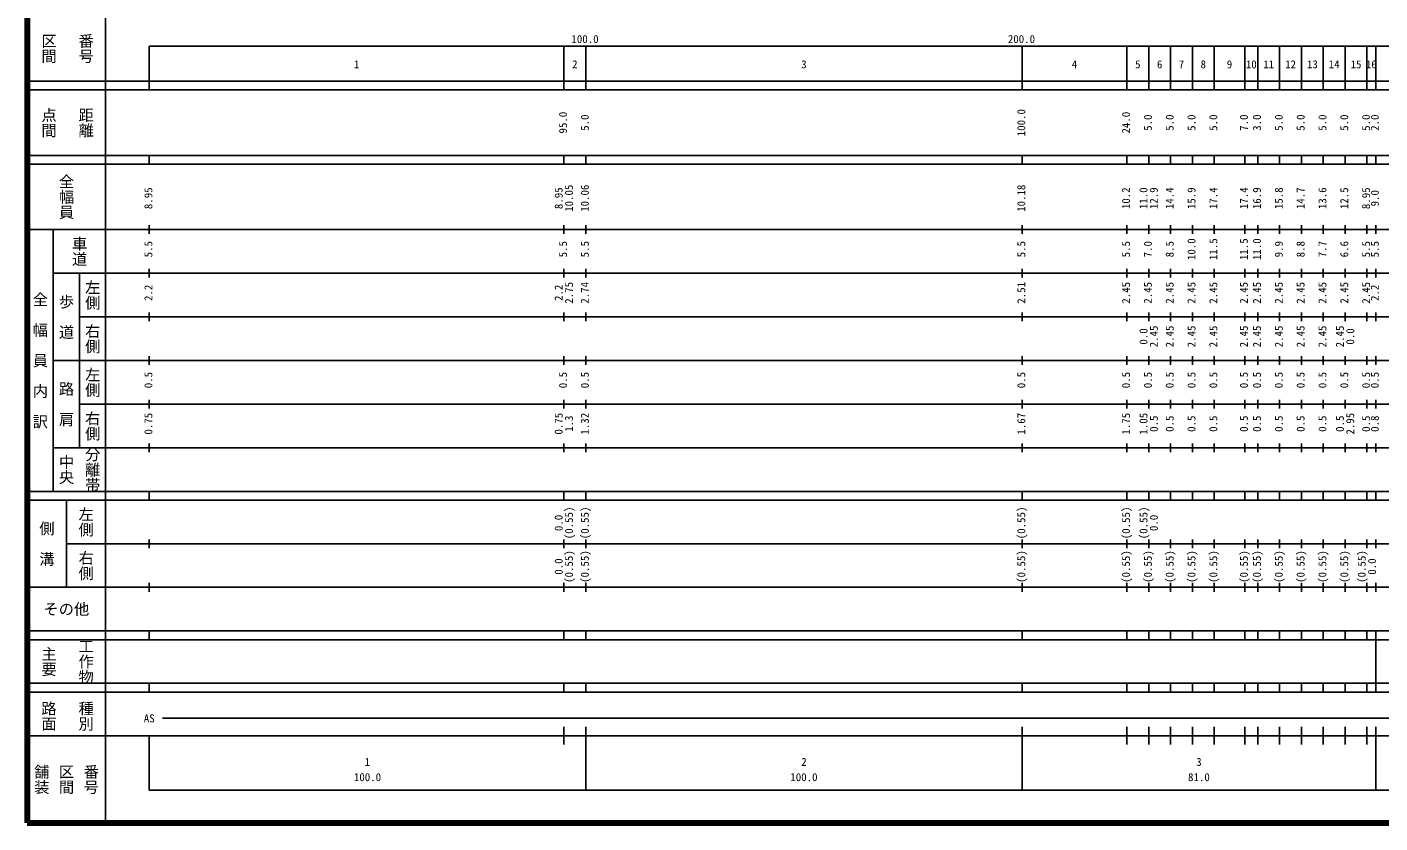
# Model space of a CAD drawing. Units: millimetres on the paper, enlarged 1000 times. Extents: x 40000 to 680000, y 20000 to 380000.
# Drawn here: x 40000 to 349977, y 20000 to 202409 of the extents above; entities that cross this region are included whole.
import ezdxf
from ezdxf.enums import TextEntityAlignment as Align

# ---------------------------------------------------------------- set-up
doc = ezdxf.new("R2010")
doc.units = ezdxf.units.MM
doc.header["$LTSCALE"] = 1000
doc.layers.add('M-TTL', color=2, linetype='Continuous', lineweight=140)
doc.layers.add('M-TTL-BAND', color=7, linetype='Continuous', lineweight=25)
doc.styles.add('@ＭＳ ゴシック', font='')
doc.styles.add('ＭＳ ゴシック', font='')
doc.styles.get('@ＭＳ ゴシック').set_extended_font_data('@MS Gothic')
doc.styles.get('ＭＳ ゴシック').set_extended_font_data('MS Gothic')

msp = doc.modelspace()

# ---------------------------------------------------------------- linework, layer by layer
at = {"layer": 'M-TTL'}
for p, q in [((40000, 380000), (40000, 20000)), ((40000, 20000), (680000, 20000))]:
    msp.add_line(p, q, dxfattribs=at)
at = {"layer": 'M-TTL-BAND'}
for p, q in [((58000, 370000), (58000, 20000)), ((68000, 198000), (579000, 198000)), ((68000, 198000), (68000, 188000)), ((163000, 188000), (163000, 198000)), ((168000, 188000), (168000, 198000)), ((268000, 188000), (268000, 198000)), ((292000, 188000), (292000, 198000)), ((297000, 188000), (297000, 198000)), ((302000, 188000), (302000, 198000)), ((307000, 188000), (307000, 198000)), ((312000, 188000), (312000, 198000)), ((319000, 188000), (319000, 198000)), ((322000, 188000), (322000, 198000)), ((327000, 188000), (327000, 198000)), ((332000, 188000), (332000, 198000)), ((337000, 188000), (337000, 198000)), ((342000, 188000), (342000, 198000)), ((347000, 188000), (347000, 198000)), ((349000, 188000), (349000, 198000)), ((40000, 190000), (579000, 190000)), ((40000, 188000), (579000, 188000)), ((40000, 173000), (579000, 173000)), ((40000, 171000), (579000, 171000)), ((68000, 171000), (68000, 173000)), ((163000, 171000), (163000, 173000)), ((168000, 171000), (168000, 173000)), ((268000, 171000), (268000, 173000)), ((292000, 171000), (292000, 173000)), ((297000, 171000), (297000, 173000)), ((302000, 171000), (302000, 173000)), ((307000, 171000), (307000, 173000)), ((312000, 171000), (312000, 173000)), ((319000, 171000), (319000, 173000)), ((322000, 171000), (322000, 173000)), ((327000, 171000), (327000, 173000)), ((332000, 171000), (332000, 173000)), ((337000, 171000), (337000, 173000)), ((342000, 171000), (342000, 173000)), ((347000, 171000), (347000, 173000)), ((349000, 171000), (349000, 173000)), ((40000, 156000), (579000, 156000)), ((46000, 96000), (46000, 156000)), ((68000, 155000), (68000, 157000)), ((163000, 155000), (163000, 157000)), ((168000, 155000), (168000, 157000)), ((268000, 155000), (268000, 157000)), ((292000, 155000), (292000, 157000)), ((297000, 155000), (297000, 157000)), ((302000, 155000), (302000, 157000)), ((307000, 155000), (307000, 157000)), ((312000, 155000), (312000, 157000)), ((319000, 155000), (319000, 157000)), ((322000, 155000), (322000, 157000)), ((327000, 155000), (327000, 157000)), ((332000, 155000), (332000, 157000)), ((337000, 155000), (337000, 157000)), ((342000, 155000), (342000, 157000)), ((347000, 155000), (347000, 157000)), ((349000, 155000), (349000, 157000)), ((46000, 146000), (579000, 146000)), ((52000, 146000), (52000, 106000)), ((68000, 145000), (68000, 147000)), ((163000, 145000), (163000, 147000)), ((168000, 145000), (168000, 147000)), ((268000, 145000), (268000, 147000)), ((292000, 145000), (292000, 147000)), ((297000, 145000), (297000, 147000)), ((302000, 145000), (302000, 147000)), ((307000, 145000), (307000, 147000)), ((312000, 145000), (312000, 147000)), ((319000, 145000), (319000, 147000)), ((322000, 145000), (322000, 147000)), ((327000, 145000), (327000, 147000)), ((332000, 145000), (332000, 147000)), ((337000, 145000), (337000, 147000)), ((342000, 145000), (342000, 147000)), ((347000, 145000), (347000, 147000)), ((349000, 145000), (349000, 147000)), ((68000, 135000), (68000, 137000)), ((163000, 135000), (163000, 137000)), ((168000, 135000), (168000, 137000)), ((268000, 135000), (268000, 137000)), ((292000, 135000), (292000, 137000)), ((297000, 135000), (297000, 137000)), ((302000, 135000), (302000, 137000)), ((307000, 135000), (307000, 137000)), ((312000, 135000), (312000, 137000)), ((319000, 135000), (319000, 137000)), ((322000, 135000), (322000, 137000)), ((327000, 135000), (327000, 137000)), ((332000, 135000), (332000, 137000)), ((337000, 135000), (337000, 137000)), ((342000, 135000), (342000, 137000)), ((347000, 135000), (347000, 137000)), ((349000, 135000), (349000, 137000)), ((52000, 136000), (579000, 136000)), ((46000, 126000), (579000, 126000)), ((68000, 125000), (68000, 127000)), ((163000, 125000), (163000, 127000)), ((168000, 125000), (168000, 127000)), ((268000, 125000), (268000, 127000)), ((292000, 125000), (292000, 127000)), ((297000, 125000), (297000, 127000)), ((302000, 125000), (302000, 127000)), ((307000, 125000), (307000, 127000)), ((312000, 125000), (312000, 127000)), ((319000, 125000), (319000, 127000)), ((322000, 125000), (322000, 127000)), ((327000, 125000), (327000, 127000)), ((332000, 125000), (332000, 127000)), ((337000, 125000), (337000, 127000)), ((342000, 125000), (342000, 127000)), ((347000, 125000), (347000, 127000)), ((349000, 125000), (349000, 127000)), ((52000, 116000), (579000, 116000)), ((68000, 115000), (68000, 117000)), ((163000, 115000), (163000, 117000)), ((168000, 115000), (168000, 117000)), ((268000, 115000), (268000, 117000)), ((292000, 115000), (292000, 117000)), ((297000, 115000), (297000, 117000)), ((302000, 115000), (302000, 117000)), ((307000, 115000), (307000, 117000)), ((312000, 115000), (312000, 117000)), ((319000, 115000), (319000, 117000)), ((322000, 115000), (322000, 117000)), ((327000, 115000), (327000, 117000)), ((332000, 115000), (332000, 117000)), ((337000, 115000), (337000, 117000)), ((342000, 115000), (342000, 117000)), ((347000, 115000), (347000, 117000)), ((349000, 115000), (349000, 117000)), ((46000, 106000), (579000, 106000)), ((68000, 105000), (68000, 107000)), ((163000, 105000), (163000, 107000)), ((168000, 105000), (168000, 107000)), ((268000, 105000), (268000, 107000)), ((292000, 105000), (292000, 107000)), ((297000, 105000), (297000, 107000)), ((302000, 105000), (302000, 107000)), ((307000, 105000), (307000, 107000)), ((312000, 105000), (312000, 107000)), ((319000, 105000), (319000, 107000)), ((322000, 105000), (322000, 107000)), ((327000, 105000), (327000, 107000)), ((332000, 105000), (332000, 107000)), ((337000, 105000), (337000, 107000)), ((342000, 105000), (342000, 107000)), ((347000, 105000), (347000, 107000)), ((349000, 105000), (349000, 107000)), ((40000, 96000), (579000, 96000)), ((40000, 94000), (579000, 94000)), ((49000, 94000), (49000, 74000)), ((68000, 94000), (68000, 96000)), ((163000, 94000), (163000, 96000)), ((168000, 94000), (168000, 96000)), ((268000, 94000), (268000, 96000)), ((292000, 94000), (292000, 96000)), ((297000, 94000), (297000, 96000)), ((302000, 94000), (302000, 96000)), ((307000, 94000), (307000, 96000)), ((312000, 94000), (312000, 96000)), ((319000, 94000), (319000, 96000)), ((322000, 94000), (322000, 96000)), ((327000, 94000), (327000, 96000)), ((332000, 94000), (332000, 96000)), ((337000, 94000), (337000, 96000)), ((342000, 94000), (342000, 96000)), ((347000, 94000), (347000, 96000)), ((349000, 94000), (349000, 96000)), ((49000, 84000), (579000, 84000)), ((68000, 83000), (68000, 85000)), ((163000, 83000), (163000, 85000)), ((168000, 83000), (168000, 85000)), ((268000, 83000), (268000, 85000)), ((292000, 83000), (292000, 85000)), ((297000, 83000), (297000, 85000)), ((302000, 83000), (302000, 85000)), ((307000, 83000), (307000, 85000)), ((312000, 83000), (312000, 85000)), ((319000, 83000), (319000, 85000)), ((322000, 83000), (322000, 85000)), ((327000, 83000), (327000, 85000)), ((332000, 83000), (332000, 85000)), ((337000, 83000), (337000, 85000)), ((342000, 83000), (342000, 85000)), ((347000, 83000), (347000, 85000)), ((349000, 83000), (349000, 85000)), ((68000, 73000), (68000, 75000)), ((163000, 73000), (163000, 75000)), ((168000, 73000), (168000, 75000)), ((268000, 73000), (268000, 75000)), ((292000, 73000), (292000, 75000)), ((297000, 73000), (297000, 75000)), ((302000, 73000), (302000, 75000)), ((307000, 73000), (307000, 75000)), ((312000, 73000), (312000, 75000)), ((319000, 73000), (319000, 75000)), ((322000, 73000), (322000, 75000)), ((327000, 73000), (327000, 75000)), ((332000, 73000), (332000, 75000)), ((337000, 73000), (337000, 75000)), ((342000, 73000), (342000, 75000)), ((347000, 73000), (347000, 75000)), ((349000, 73000), (349000, 75000)), ((40000, 74000), (579000, 74000)), ((40000, 64000), (579000, 64000)), ((40000, 62000), (579000, 62000)), ((68000, 62000), (68000, 64000)), ((163000, 62000), (163000, 64000)), ((168000, 62000), (168000, 64000)), ((268000, 62000), (268000, 64000)), ((292000, 62000), (292000, 64000)), ((297000, 62000), (297000, 64000)), ((302000, 62000), (302000, 64000)), ((307000, 62000), (307000, 64000)), ((312000, 62000), (312000, 64000)), ((319000, 62000), (319000, 64000)), ((322000, 62000), (322000, 64000)), ((327000, 62000), (327000, 64000)), ((332000, 62000), (332000, 64000)), ((337000, 62000), (337000, 64000)), ((342000, 62000), (342000, 64000)), ((347000, 62000), (347000, 64000)), ((349000, 62000), (349000, 64000)), ((349000, 52000), (349000, 62000)), ((40000, 52000), (579000, 52000)), ((40000, 50000), (579000, 50000)), ((68000, 50000), (68000, 52000)), ((163000, 50000), (163000, 52000)), ((168000, 50000), (168000, 52000)), ((268000, 50000), (268000, 52000)), ((292000, 50000), (292000, 52000)), ((297000, 50000), (297000, 52000)), ((302000, 50000), (302000, 52000)), ((307000, 50000), (307000, 52000)), ((312000, 50000), (312000, 52000)), ((319000, 50000), (319000, 52000)), ((322000, 50000), (322000, 52000)), ((327000, 50000), (327000, 52000)), ((332000, 50000), (332000, 52000)), ((337000, 50000), (337000, 52000)), ((342000, 50000), (342000, 52000)), ((347000, 50000), (347000, 52000)), ((349000, 50000), (349000, 52000)), ((71000, 44000), (565000, 44000)), ((163000, 38000), (163000, 42000)), ((168000, 27500), (168000, 42000)), ((268000, 27500), (268000, 42000)), ((292000, 38000), (292000, 42000)), ((297000, 38000), (297000, 42000)), ((302000, 38000), (302000, 42000)), ((307000, 38000), (307000, 42000)), ((312000, 38000), (312000, 42000)), ((319000, 38000), (319000, 42000)), ((322000, 38000), (322000, 42000)), ((327000, 38000), (327000, 42000)), ((332000, 38000), (332000, 42000)), ((337000, 38000), (337000, 42000)), ((342000, 38000), (342000, 42000)), ((347000, 38000), (347000, 42000)), ((349000, 27500), (349000, 42000)), ((40000, 40000), (579000, 40000)), ((68000, 40000), (68000, 27500)), ((68000, 27500), (579000, 27500))]:
    msp.add_line(p, q, dxfattribs=at)

# ---------------------------------------------------------------- texts
at = {"layer": 'M-TTL-BAND', "style": '@ＭＳ ゴシック'}
for s, p in [('区間', (45000, 197500)), ('番号', (53500, 197500)), ('点間', (45000, 180500)), ('距離', (53500, 180500)), ('全幅員', (49000, 163500)), ('車道', (52000, 151000)), ('左側', (55000, 141000)), ('全\u3000幅\u3000員\u3000内\u3000訳', (43000, 126000)), ('歩\u3000道', (49000, 136000)), ('右側', (55000, 131000)), ('左側', (55000, 121000)), ('路\u3000肩', (49000, 116000)), ('右側', (55000, 111000)), ('分離帯', (55000, 101000)), ('中央', (49000, 101000)), ('左側', (53500, 89000)), ('側\u3000溝', (44500, 84000)), ('右側', (53500, 79000)), ('主要', (45000, 57000)), ('工作物', (53500, 57000)), ('路面', (45000, 44500)), ('種別', (53500, 44500)), ('舗装', (43333, 30000)), ('区間', (49000, 30000)), ('番号', (54667, 30000))]:
    msp.add_text(s, height=2566, rotation=270, dxfattribs=at).set_placement(p, align=Align.MIDDLE_CENTER)
at = {"layer": 'M-TTL-BAND', "style": 'ＭＳ ゴシック'}
for s, p in [('100.0', (167844, 198195)), ('200.0', (267844, 198195)), ('1', (115500, 192405)), ('2', (165500, 192405)), ('3', (218000, 192405)), ('4', (280000, 192405)), ('5', (294500, 192405)), ('6', (299500, 192405)), ('7', (304500, 192405)), ('8', (309500, 192405)), ('9', (315500, 192405)), ('10', (320500, 192405)), ('11', (324500, 192405)), ('12', (329500, 192405)), ('13', (334500, 192405)), ('14', (339500, 192405)), ('15', (344500, 192405)), ('16', (348000, 192405)), ('AS', (68000, 42500)), ('1', (118000, 32523)), ('2', (218000, 32523)), ('3', (308500, 32523)), ('100.0', (118000, 29033)), ('100.0', (218000, 29033)), ('81.0', (308500, 29033))]:
    msp.add_text(s, height=1833, dxfattribs=at).set_placement(p, align=Align.BOTTOM_CENTER)
for s, p in [('100.0', (269259, 180500)), ('95.0', (164259, 180500)), ('5.0', (169259, 180500)), ('24.0', (293259, 180500)), ('5.0', (298259, 180500)), ('5.0', (303259, 180500)), ('5.0', (308259, 180500)), ('5.0', (313259, 180500)), ('7.0', (320259, 180500)), ('3.0', (323259, 180500)), ('5.0', (328259, 180500)), ('5.0', (333259, 180500)), ('5.0', (338259, 180500)), ('5.0', (343259, 180500)), ('5.0', (348259, 180500)), ('2.0', (350259, 180500)), ('8.95', (69259, 163174)), ('8.95', (163259, 163174)), ('10.05', (165629, 163174)), ('10.06', (169259, 163174)), ('10.18', (269259, 163174)), ('10.2', (293259, 163174)), ('11.0', (297259, 163174)), ('12.9', (299629, 163174)), ('14.4', (303259, 163174)), ('15.9', (308259, 163174)), ('17.4', (313259, 163174)), ('17.4', (320259, 163174)), ('16.9', (323259, 163174)), ('15.8', (328259, 163174)), ('14.7', (333259, 163174)), ('13.6', (338259, 163174)), ('12.5', (343259, 163174)), ('8.95', (348259, 163174)), ('9.0', (350259, 163174)), ('5.5', (69259, 151500)), ('5.5', (164259, 151500)), ('5.5', (169259, 151500)), ('5.5', (269259, 151500)), ('5.5', (293259, 151500)), ('7.0', (298259, 151500)), ('8.5', (303259, 151500)), ('10.0', (308259, 151500)), ('11.5', (313259, 151500)), ('11.5', (320259, 151500)), ('11.0', (323259, 151500)), ('9.9', (328259, 151500)), ('8.8', (333259, 151500)), ('7.7', (338259, 151500)), ('6.6', (343259, 151500)), ('5.5', (348259, 151500)), ('5.5', (350259, 151500)), ('2.2', (69259, 141500)), ('2.2', (163259, 141500)), ('2.75', (165629, 141500)), ('2.74', (169259, 141500)), ('2.51', (269259, 141500)), ('2.45', (293259, 141500)), ('2.45', (298259, 141500)), ('2.45', (303259, 141500)), ('2.45', (308259, 141500)), ('2.45', (313259, 141500)), ('2.45', (320259, 141500)), ('2.45', (323259, 141500)), ('2.45', (328259, 141500)), ('2.45', (333259, 141500)), ('2.45', (338259, 141500)), ('2.45', (343259, 141500)), ('2.45', (348259, 141500)), ('2.2', (350259, 141500)), ('2.45', (299629, 131500)), ('2.45', (303259, 131500)), ('2.45', (308259, 131500)), ('2.45', (313259, 131500)), ('2.45', (320259, 131500)), ('2.45', (323259, 131500)), ('2.45', (328259, 131500)), ('2.45', (333259, 131500)), ('2.45', (338259, 131500)), ('2.45', (342259, 131500)), ('0.0', (297259, 131500)), ('0.0', (344629, 131500)), ('0.5', (69259, 121500)), ('0.5', (164259, 121500)), ('0.5', (169259, 121500)), ('0.5', (269259, 121500)), ('0.5', (293259, 121500)), ('0.5', (298259, 121500)), ('0.5', (303259, 121500)), ('0.5', (308259, 121500)), ('0.5', (313259, 121500)), ('0.5', (320259, 121500)), ('0.5', (323259, 121500)), ('0.5', (328259, 121500)), ('0.5', (333259, 121500)), ('0.5', (338259, 121500)), ('0.5', (343259, 121500)), ('0.5', (348259, 121500)), ('0.5', (350259, 121500)), ('0.75', (69259, 111500)), ('0.75', (163259, 111500)), ('1.3', (165629, 111500)), ('1.32', (169259, 111500)), ('1.67', (269259, 111500)), ('1.75', (293259, 111500)), ('1.05', (297259, 111500)), ('0.5', (299629, 111500)), ('0.5', (303259, 111500)), ('0.5', (308259, 111500)), ('0.5', (313259, 111500)), ('0.5', (320259, 111500)), ('0.5', (323259, 111500)), ('0.5', (328259, 111500)), ('0.5', (333259, 111500)), ('0.5', (338259, 111500)), ('0.5', (342259, 111500)), ('2.95', (344629, 111500)), ('0.5', (348259, 111500)), ('0.8', (350259, 111500)), ('0.0', (163259, 88764)), ('(0.55)', (165629, 88764)), ('(0.55)', (169259, 88764)), ('(0.55)', (269259, 88764)), ('(0.55)', (293259, 88764)), ('(0.55)', (297259, 88764)), ('0.0', (299629, 88764)), ('(0.55)', (165629, 78764)), ('(0.55)', (169259, 78764)), ('(0.55)', (269259, 78764)), ('(0.55)', (293259, 78764)), ('(0.55)', (298259, 78764)), ('(0.55)', (303259, 78764)), ('(0.55)', (308259, 78764)), ('(0.55)', (313259, 78764)), ('(0.55)', (320259, 78764)), ('(0.55)', (323259, 78764)), ('(0.55)', (328259, 78764)), ('(0.55)', (333259, 78764)), ('(0.55)', (338259, 78764)), ('(0.55)', (343259, 78764)), ('(0.55)', (347259, 78764)), ('0.0', (163259, 78764)), ('0.0', (349629, 78764))]:
    msp.add_text(s, height=1833, rotation=90, dxfattribs=at).set_placement(p, align=Align.BOTTOM_CENTER)
msp.add_text('その他', height=2566, dxfattribs=at).set_placement((49000, 69000), align=Align.MIDDLE_CENTER)

doc.saveas('drawing.dxf')
